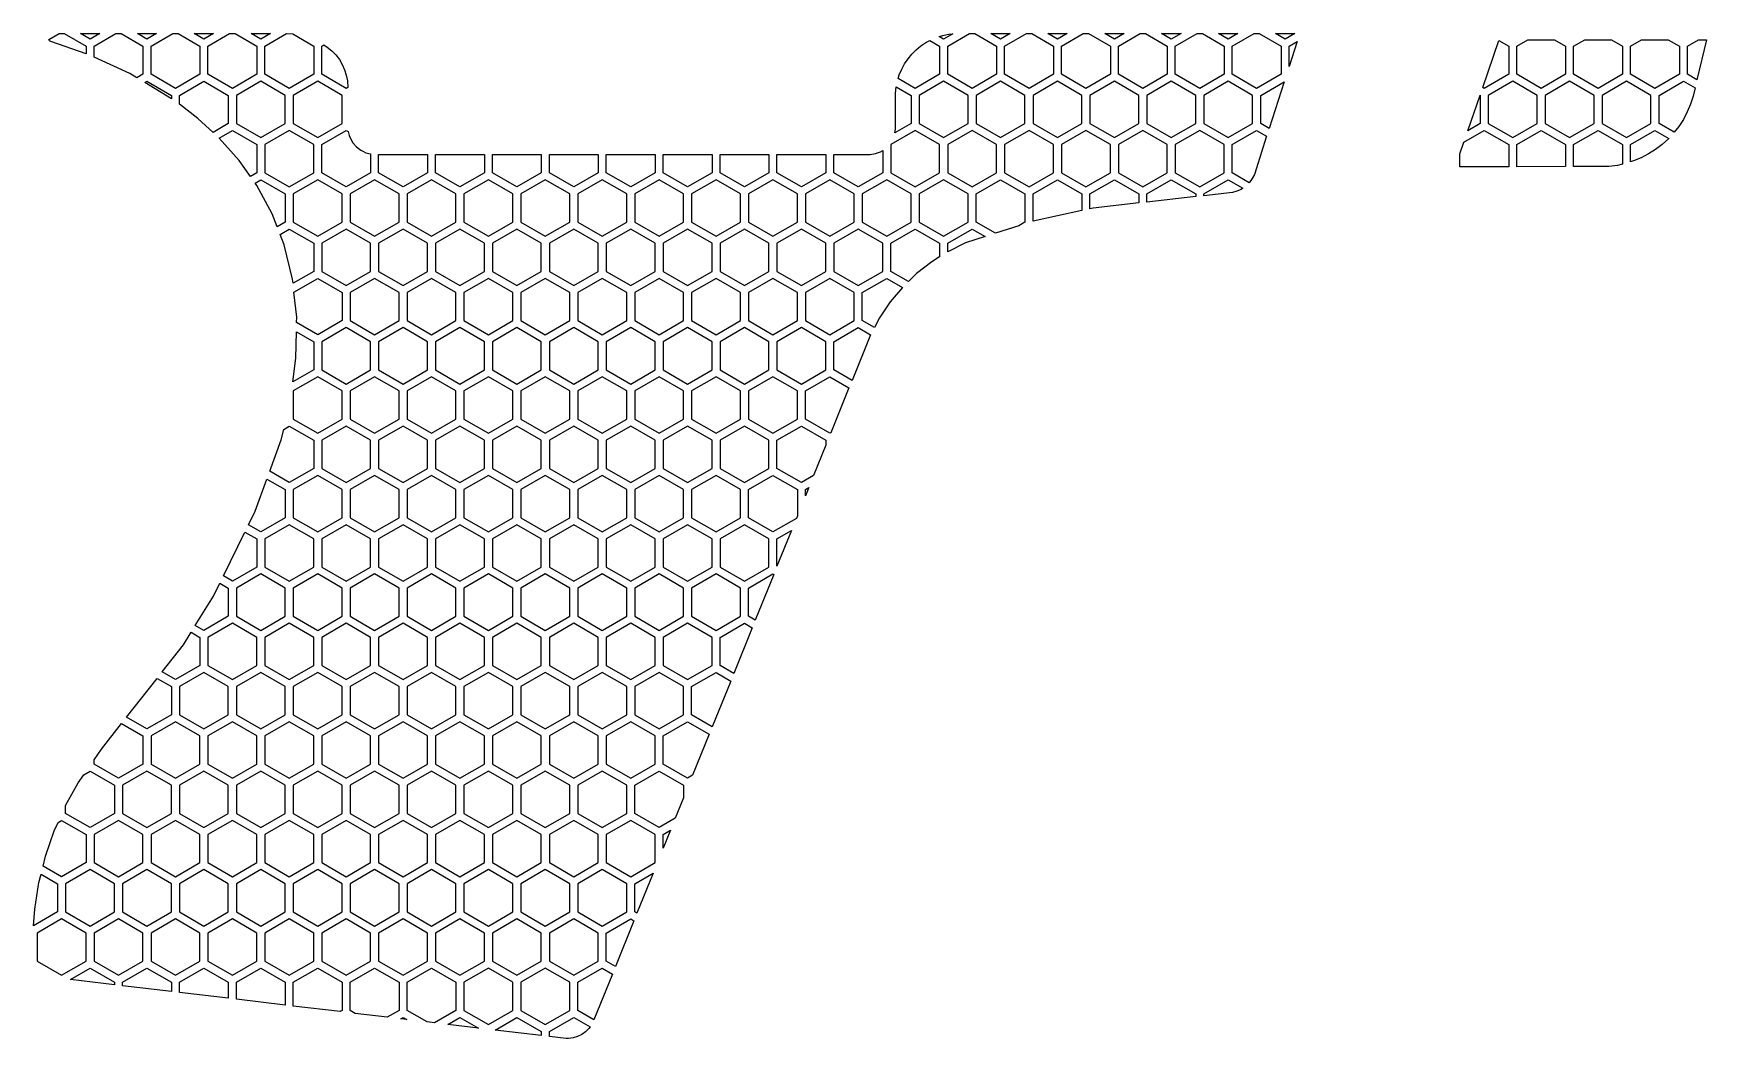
# Model space of a CAD drawing. Header units: millimetres. Extents: x 34 to 138, y -259 to -196.
import ezdxf

# ---------------------------------------------------------------- set-up
doc = ezdxf.new("R2010")
doc.units = ezdxf.units.MM

# ---------------------------------------------------------------- blocks, each defined once
blk = doc.blocks.new('HEX')
blk.add_lwpolyline([(1.516, 0.875), (0, 1.75), (-1.516, 0.875), (-1.516, -0.875), (0, -1.75), (1.516, -0.875)], close=True)

msp = doc.modelspace()

# ---------------------------------------------------------------- linework, layer by layer
for points in [[(34.825, -196.67), (34.741, -196.616), (34.685, -196.534), (35.324, -196.166), (35.649, -196.166), (37.002, -196.947), (37.002, -197.423), (34.825, -196.67)], [(37.853, -196.167), (37.252, -196.514), (36.65, -196.166), (37.853, -196.167)], [(39.725, -198.65), (37.502, -197.643), (37.502, -196.947), (38.852, -196.167), (39.183, -196.168), (40.533, -196.947), (40.533, -198.697), (40.158, -198.913), (39.725, -198.65)], [(41.381, -196.169), (40.783, -196.514), (40.184, -196.168), (41.381, -196.169)], [(42.717, -196.169), (44.064, -196.947), (44.064, -198.697), (42.548, -199.572), (41.033, -198.697), (41.033, -196.947), (42.38, -196.169), (42.717, -196.169)], [(44.909, -196.17), (44.314, -196.514), (43.718, -196.17), (44.909, -196.17)], [(46.251, -196.171), (47.595, -196.947), (47.595, -198.697), (46.079, -199.572), (44.564, -198.697), (44.564, -196.947), (45.908, -196.171), (46.251, -196.171)], [(48.437, -196.172), (47.845, -196.514), (47.252, -196.171), (48.437, -196.172)], [(49.436, -196.173), (49.825, -196.196), (51.126, -196.947), (51.126, -198.697), (49.611, -199.572), (48.095, -198.697), (48.095, -196.947), (49.436, -196.173)], [(90.16, -196.287), (90.541, -196.209), (90.791, -196.183), (90.218, -196.514), (89.942, -196.354), (90.16, -196.287)], [(92.151, -196.168), (93.499, -196.947), (93.499, -198.697), (91.984, -199.572), (90.468, -198.697), (90.468, -196.947), (91.816, -196.169), (92.151, -196.168)], [(94.348, -196.168), (93.749, -196.514), (93.15, -196.168), (94.348, -196.168)], [(95.68, -196.168), (97.03, -196.947), (97.03, -198.697), (95.515, -199.572), (93.999, -198.697), (93.999, -196.947), (95.349, -196.168), (95.68, -196.168)], [(97.881, -196.167), (97.28, -196.514), (96.68, -196.167), (97.881, -196.167)], [(99.21, -196.167), (100.561, -196.947), (100.561, -198.697), (99.046, -199.572), (97.53, -198.697), (97.53, -196.947), (98.881, -196.167), (99.21, -196.167)], [(101.414, -196.166), (100.811, -196.514), (100.21, -196.167), (101.414, -196.166)], [(102.74, -196.166), (104.092, -196.947), (104.092, -198.697), (102.577, -199.572), (101.061, -198.697), (101.061, -196.947), (102.414, -196.166), (102.74, -196.166)], [(104.946, -196.165), (104.342, -196.514), (103.739, -196.166), (104.946, -196.165)], [(106.269, -196.165), (107.624, -196.947), (107.624, -198.697), (106.108, -199.572), (104.592, -198.697), (104.592, -196.947), (105.946, -196.165), (106.269, -196.165)], [(108.479, -196.165), (107.874, -196.514), (107.269, -196.165), (108.479, -196.165)], [(109.799, -196.164), (111.155, -196.947), (111.155, -198.697), (109.639, -199.572), (108.124, -198.697), (108.124, -196.947), (109.479, -196.164), (109.799, -196.164)], [(112.011, -196.164), (111.405, -196.514), (110.799, -196.164), (112.011, -196.164)], [(51.967, -197.01), (52.252, -197.237), (52.504, -197.494), (52.72, -197.779), (52.902, -198.087), (53.046, -198.415), (53.152, -198.758), (53.219, -199.113), (53.246, -199.512), (53.142, -199.572), (51.626, -198.697), (51.626, -196.947), (51.757, -196.871), (51.967, -197.01)], [(87.467, -198.726), (87.616, -198.376), (87.796, -198.044), (88.006, -197.732), (88.245, -197.443), (88.51, -197.178), (88.799, -196.939), (89.111, -196.729), (89.358, -196.595), (89.968, -196.947), (89.968, -198.697), (88.453, -199.572), (87.394, -198.961), (87.467, -198.726)], [(111.655, -198.212), (111.655, -196.947), (112.155, -196.658), (111.655, -198.212)], [(124.675, -196.598), (125.279, -196.947), (125.279, -198.697), (123.763, -199.572), (123.669, -199.517), (124.675, -196.598)], [(128.122, -196.55), (128.81, -196.947), (128.81, -198.697), (127.294, -199.572), (125.779, -198.697), (125.779, -196.947), (126.467, -196.55), (128.122, -196.55)], [(131.653, -196.55), (132.341, -196.947), (132.341, -198.697), (130.826, -199.572), (129.31, -198.697), (129.31, -196.947), (129.998, -196.55), (131.653, -196.55)], [(135.184, -196.55), (135.872, -196.947), (135.872, -198.697), (134.357, -199.572), (132.841, -198.697), (132.841, -196.947), (133.529, -196.55), (135.184, -196.55)], [(137.556, -196.55), (136.963, -199.038), (136.372, -198.697), (136.372, -196.947), (137.06, -196.55), (137.556, -196.55)], [(40.646, -199.209), (40.783, -199.13), (42.298, -200.005), (42.298, -200.213), (40.646, -199.209)], [(43.936, -201.434), (42.798, -200.557), (42.798, -200.005), (44.314, -199.13), (45.829, -200.005), (45.829, -201.755), (44.879, -202.304), (43.936, -201.434)], [(110.416, -202.059), (109.889, -201.755), (109.889, -200.005), (111.349, -199.162), (110.416, -202.059)], [(136.722, -200.051), (136.562, -200.556), (136.36, -201.038), (136.118, -201.497), (135.839, -201.93), (135.551, -202.3), (134.607, -201.755), (134.607, -200.005), (136.122, -199.13), (136.842, -199.546), (136.722, -200.051)], [(87.198, -202.335), (87.228, -202.106), (87.236, -199.868), (87.276, -199.47), (88.203, -200.005), (88.203, -201.755), (87.198, -202.335)], [(123.503, -199.999), (123.513, -200.005), (123.513, -201.755), (122.744, -202.199), (123.503, -199.999)], [(46.5, -204.048), (45.264, -202.659), (46.079, -202.188), (47.595, -203.063), (47.595, -204.813), (47.202, -205.04), (46.5, -204.048)], [(53.257, -202.255), (53.324, -202.504), (53.47, -202.814), (53.565, -202.956), (53.791, -203.209), (54.061, -203.414), (54.211, -203.497), (54.369, -203.565), (54.657, -203.643), (54.657, -204.813), (53.142, -205.688), (51.626, -204.813), (51.626, -203.063), (53.142, -202.188), (53.257, -202.255)], [(109.497, -204.916), (109.369, -205.171), (109.184, -205.425), (108.124, -204.813), (108.124, -203.063), (109.639, -202.188), (110.259, -202.546), (109.497, -204.916)], [(122.248, -204.444), (122.248, -203.638), (122.496, -202.92), (123.763, -202.188), (125.279, -203.063), (125.279, -204.437), (122.248, -204.444)], [(125.779, -204.436), (125.779, -203.063), (127.294, -202.188), (128.81, -203.063), (128.81, -204.428), (125.779, -204.436)], [(132.024, -204.351), (131.498, -204.421), (129.31, -204.427), (129.31, -203.063), (130.826, -202.188), (132.341, -203.063), (132.341, -204.279), (132.024, -204.351)], [(135.206, -202.679), (134.799, -203.054), (134.393, -203.365), (133.961, -203.64), (133.506, -203.878), (133.03, -204.077), (132.841, -204.138), (132.841, -203.063), (134.357, -202.188), (135.206, -202.679)], [(85.661, -203.673), (85.989, -203.623), (86.293, -203.512), (86.437, -203.433), (86.437, -204.813), (84.921, -205.688), (83.406, -204.813), (83.406, -203.673), (85.661, -203.673)], [(58.188, -203.673), (58.188, -204.813), (56.673, -205.688), (55.157, -204.813), (55.157, -203.673), (58.188, -203.673)], [(61.719, -203.673), (61.719, -204.813), (60.204, -205.688), (58.688, -204.813), (58.688, -203.673), (61.719, -203.673)], [(65.25, -203.673), (65.25, -204.813), (63.735, -205.688), (62.219, -204.813), (62.219, -203.673), (65.25, -203.673)], [(68.782, -203.673), (68.782, -204.813), (67.266, -205.688), (65.75, -204.813), (65.75, -203.673), (68.782, -203.673)], [(72.313, -203.673), (72.313, -204.813), (70.797, -205.688), (69.282, -204.813), (69.282, -203.673), (72.313, -203.673)], [(75.844, -203.673), (75.844, -204.813), (74.328, -205.688), (72.813, -204.813), (72.813, -203.673), (75.844, -203.673)], [(79.375, -203.673), (79.375, -204.813), (77.859, -205.688), (76.344, -204.813), (76.344, -203.673), (79.375, -203.673)], [(82.906, -203.673), (82.906, -204.813), (81.39, -205.688), (79.875, -204.813), (79.875, -203.673), (82.906, -203.673)], [(48.55, -207.352), (47.606, -205.609), (47.493, -205.449), (47.845, -205.246), (49.361, -206.121), (49.361, -207.871), (48.862, -208.159), (48.55, -207.352)], [(93.428, -208.561), (92.234, -207.871), (92.234, -206.121), (93.749, -205.246), (95.265, -206.121), (95.265, -207.871), (94.876, -208.095), (93.428, -208.561)], [(98.796, -207.15), (95.765, -207.81), (95.765, -206.121), (97.28, -205.246), (98.796, -206.121), (98.796, -207.15)], [(99.503, -206.997), (99.296, -207.042), (99.296, -206.121), (100.811, -205.246), (102.327, -206.121), (102.327, -206.683), (99.503, -206.997)], [(102.827, -206.628), (102.827, -206.121), (104.342, -205.246), (105.858, -206.121), (105.858, -206.292), (102.827, -206.628)], [(108.67, -205.843), (108.414, -205.96), (108.142, -206.038), (106.358, -206.236), (106.358, -206.121), (107.874, -205.246), (108.786, -205.773), (108.67, -205.843)], [(49.817, -211.421), (49.299, -209.287), (49.045, -208.631), (49.611, -208.304), (51.126, -209.179), (51.126, -210.929), (49.844, -211.669), (49.817, -211.421)], [(89.477, -210.331), (88.535, -211.071), (88.03, -211.56), (86.937, -210.929), (86.937, -209.179), (88.453, -208.304), (89.968, -209.179), (89.968, -210.022), (89.477, -210.331)], [(91.583, -209.154), (90.468, -209.707), (90.468, -209.179), (91.984, -208.304), (92.786, -208.767), (91.583, -209.154)], [(50.071, -213.764), (49.903, -212.213), (51.376, -211.362), (52.892, -212.237), (52.892, -213.987), (51.376, -214.862), (50.065, -214.105), (50.071, -213.764)], [(86.905, -212.824), (86.232, -213.822), (85.916, -214.417), (85.171, -213.987), (85.171, -212.237), (86.687, -211.362), (87.659, -211.923), (86.905, -212.824)], [(50.027, -216.325), (50.055, -214.677), (51.126, -215.295), (51.126, -217.045), (49.829, -217.794), (50.027, -216.325)], [(85.681, -214.859), (84.532, -217.695), (83.406, -217.045), (83.406, -215.295), (84.921, -214.42), (85.681, -214.859)], [(83.223, -220.94), (83.156, -220.978), (81.64, -220.103), (81.64, -218.353), (83.156, -217.478), (84.343, -218.163), (83.223, -220.94)], [(49.114, -221.387), (49.269, -220.733), (49.611, -220.536), (51.126, -221.411), (51.126, -223.161), (49.611, -224.036), (48.402, -223.338), (49.114, -221.387)], [(82.15, -223.598), (81.39, -224.036), (79.875, -223.161), (79.875, -221.411), (81.39, -220.536), (82.906, -221.411), (82.906, -221.724), (82.15, -223.598)], [(47.498, -225.812), (48.227, -223.815), (49.361, -224.469), (49.361, -226.219), (47.845, -227.094), (47.084, -226.655), (47.498, -225.812)], [(81.077, -226.256), (79.625, -227.094), (78.109, -226.219), (78.109, -224.469), (79.625, -223.594), (81.14, -224.469), (81.14, -226.098), (81.077, -226.256)], [(81.64, -224.86), (81.64, -224.469), (81.846, -224.35), (81.64, -224.86)], [(46.863, -227.104), (47.595, -227.527), (47.595, -229.277), (46.079, -230.152), (45.523, -229.831), (46.863, -227.104)], [(79.875, -229.234), (79.875, -227.527), (80.773, -227.009), (79.875, -229.234)], [(44.908, -231.084), (45.302, -230.281), (45.829, -230.585), (45.829, -232.335), (44.314, -233.21), (43.781, -232.903), (44.908, -231.084)], [(78.526, -232.576), (78.109, -232.335), (78.109, -230.585), (79.625, -229.71), (79.672, -229.737), (78.526, -232.576)], [(43.518, -233.328), (44.064, -233.643), (44.064, -235.393), (42.548, -236.268), (41.718, -235.789), (43.038, -234.103), (43.518, -233.328)], [(77.191, -235.883), (76.344, -235.393), (76.344, -233.643), (77.859, -232.768), (78.337, -233.044), (77.191, -235.883)], [(41.407, -236.187), (42.298, -236.701), (42.298, -238.451), (40.783, -239.326), (39.52, -238.597), (41.407, -236.187)], [(75.857, -239.189), (74.578, -238.451), (74.578, -236.701), (76.094, -235.826), (77.002, -236.351), (75.857, -239.189)], [(37.965, -240.583), (39.209, -238.995), (40.533, -239.759), (40.533, -241.509), (39.017, -242.384), (37.502, -241.509), (37.502, -241.249), (37.965, -240.583)], [(74.64, -242.204), (74.328, -242.384), (72.813, -241.509), (72.813, -239.759), (74.328, -238.884), (75.668, -239.658), (74.64, -242.204)], [(36.517, -242.664), (36.864, -242.166), (37.252, -241.942), (38.767, -242.817), (38.767, -244.567), (37.252, -245.442), (35.736, -244.567), (35.736, -244.083), (36.517, -242.664)], [(73.567, -244.862), (72.563, -245.442), (71.047, -244.567), (71.047, -242.817), (72.563, -241.942), (74.078, -242.817), (74.078, -243.596), (73.567, -244.862)], [(34.488, -247.232), (35.032, -245.656), (35.267, -245.127), (35.486, -245), (37.002, -245.875), (37.002, -247.625), (35.486, -248.5), (34.336, -247.836), (34.488, -247.232)], [(72.813, -246.731), (72.813, -245.875), (73.263, -245.615), (72.813, -246.731)], [(33.813, -250.518), (34.08, -248.854), (34.21, -248.34), (35.236, -248.933), (35.236, -250.683), (33.738, -251.548), (33.813, -250.518)], [(71.185, -250.763), (71.047, -250.683), (71.047, -248.933), (72.19, -248.273), (71.185, -250.763)], [(69.851, -254.07), (69.282, -253.741), (69.282, -251.991), (70.797, -251.116), (70.996, -251.231), (69.851, -254.07)], [(36.033, -254.878), (37.252, -254.174), (38.767, -255.049), (38.767, -255.203), (36.033, -254.878)], [(39.267, -255.263), (39.267, -255.049), (40.783, -254.174), (42.298, -255.049), (42.298, -255.624), (39.267, -255.263)], [(42.798, -255.683), (42.798, -255.049), (44.314, -254.174), (45.829, -255.049), (45.829, -256.044), (42.798, -255.683)], [(46.329, -256.104), (46.329, -255.049), (47.845, -254.174), (49.361, -255.049), (49.361, -256.465), (46.329, -256.104)], [(49.861, -256.524), (49.861, -255.049), (51.376, -254.174), (52.892, -255.049), (52.892, -256.799), (52.768, -256.871), (49.861, -256.524)], [(53.709, -256.983), (53.392, -256.799), (53.392, -255.049), (54.907, -254.174), (56.423, -255.049), (56.423, -256.799), (55.695, -257.219), (53.709, -256.983)], [(58.158, -257.512), (56.923, -256.799), (56.923, -255.049), (58.438, -254.174), (59.954, -255.049), (59.954, -256.799), (58.623, -257.568), (58.158, -257.512)], [(68.516, -257.377), (67.516, -256.799), (67.516, -255.049), (69.032, -254.174), (69.662, -254.538), (68.516, -257.377)], [(56.524, -257.318), (56.673, -257.232), (56.898, -257.362), (56.524, -257.318)], [(59.452, -257.666), (60.204, -257.232), (61.347, -257.892), (59.452, -257.666)], [(62.379, -258.015), (63.735, -257.232), (65.25, -258.107), (65.25, -258.357), (62.379, -258.015)], [(68.201, -257.917), (67.995, -258.12), (67.761, -258.287), (67.504, -258.414), (67.228, -258.499), (66.939, -258.538), (66.791, -258.54), (65.75, -258.416), (65.75, -258.107), (67.266, -257.232), (68.28, -257.818), (68.201, -257.917)]]:
    msp.add_lwpolyline(points, close=True)

# ---------------------------------------------------------------- block references
for p in [(47.845, -200.88), (51.376, -200.88), (90.218, -200.88), (93.749, -200.88), (97.28, -200.88), (100.811, -200.88), (104.342, -200.88), (107.874, -200.88), (125.529, -200.88), (129.06, -200.88), (132.591, -200.88), (49.611, -203.938), (88.453, -203.938), (91.984, -203.938), (95.515, -203.938), (99.046, -203.938), (102.577, -203.938), (106.108, -203.938), (51.376, -206.996), (54.907, -206.996), (58.438, -206.996), (61.969, -206.996), (65.5, -206.996), (69.032, -206.996), (72.563, -206.996), (76.094, -206.996), (79.625, -206.996), (83.156, -206.996), (86.687, -206.996), (90.218, -206.996), (53.142, -210.054), (56.673, -210.054), (60.204, -210.054), (63.735, -210.054), (67.266, -210.054), (70.797, -210.054), (74.328, -210.054), (77.859, -210.054), (81.39, -210.054), (84.921, -210.054), (54.907, -213.112), (58.438, -213.112), (61.969, -213.112), (65.5, -213.112), (69.032, -213.112), (72.563, -213.112), (76.094, -213.112), (79.625, -213.112), (83.156, -213.112), (53.142, -216.17), (56.673, -216.17), (60.204, -216.17), (63.735, -216.17), (67.266, -216.17), (70.797, -216.17), (74.328, -216.17), (77.859, -216.17), (81.39, -216.17), (51.376, -219.228), (54.907, -219.228), (58.438, -219.228), (61.969, -219.228), (65.5, -219.228), (69.032, -219.228), (72.563, -219.228), (76.094, -219.228), (79.625, -219.228), (53.142, -222.286), (56.673, -222.286), (60.204, -222.286), (63.735, -222.286), (67.266, -222.286), (70.797, -222.286), (74.328, -222.286), (77.859, -222.286), (51.376, -225.344), (54.907, -225.344), (58.438, -225.344), (61.969, -225.344), (65.5, -225.344), (69.032, -225.344), (72.563, -225.344), (76.094, -225.344), (49.611, -228.402), (53.142, -228.402), (56.673, -228.402), (60.204, -228.402), (63.735, -228.402), (67.266, -228.402), (70.797, -228.402), (74.328, -228.402), (77.859, -228.402), (47.845, -231.46), (51.376, -231.46), (54.907, -231.46), (58.438, -231.46), (61.969, -231.46), (65.5, -231.46), (69.032, -231.46), (72.563, -231.46), (76.094, -231.46), (46.079, -234.518), (49.611, -234.518), (53.142, -234.518), (56.673, -234.518), (60.204, -234.518), (63.735, -234.518), (67.266, -234.518), (70.797, -234.518), (74.328, -234.518), (44.314, -237.576), (47.845, -237.576), (51.376, -237.576), (54.907, -237.576), (58.438, -237.576), (61.969, -237.576), (65.5, -237.576), (69.032, -237.576), (72.563, -237.576), (42.548, -240.634), (46.079, -240.634), (49.611, -240.634), (53.142, -240.634), (56.673, -240.634), (60.204, -240.634), (63.735, -240.634), (67.266, -240.634), (70.797, -240.634), (40.783, -243.692), (44.314, -243.692), (47.845, -243.692), (51.376, -243.692), (54.907, -243.692), (58.438, -243.692), (61.969, -243.692), (65.5, -243.692), (69.032, -243.692), (39.017, -246.75), (42.548, -246.75), (46.079, -246.75), (49.611, -246.75), (53.142, -246.75), (56.673, -246.75), (60.204, -246.75), (63.735, -246.75), (67.266, -246.75), (70.797, -246.75), (37.252, -249.808), (40.783, -249.808), (44.314, -249.808), (47.845, -249.808), (51.376, -249.808), (54.907, -249.808), (58.438, -249.808), (61.969, -249.808), (65.5, -249.808), (69.032, -249.808), (35.486, -252.866), (39.017, -252.866), (42.548, -252.866), (46.079, -252.866), (49.611, -252.866), (53.142, -252.866), (56.673, -252.866), (60.204, -252.866), (63.735, -252.866), (67.266, -252.866), (61.969, -255.924), (65.5, -255.924)]:
    msp.add_blockref('HEX', p)

doc.saveas('drawing.dxf')
